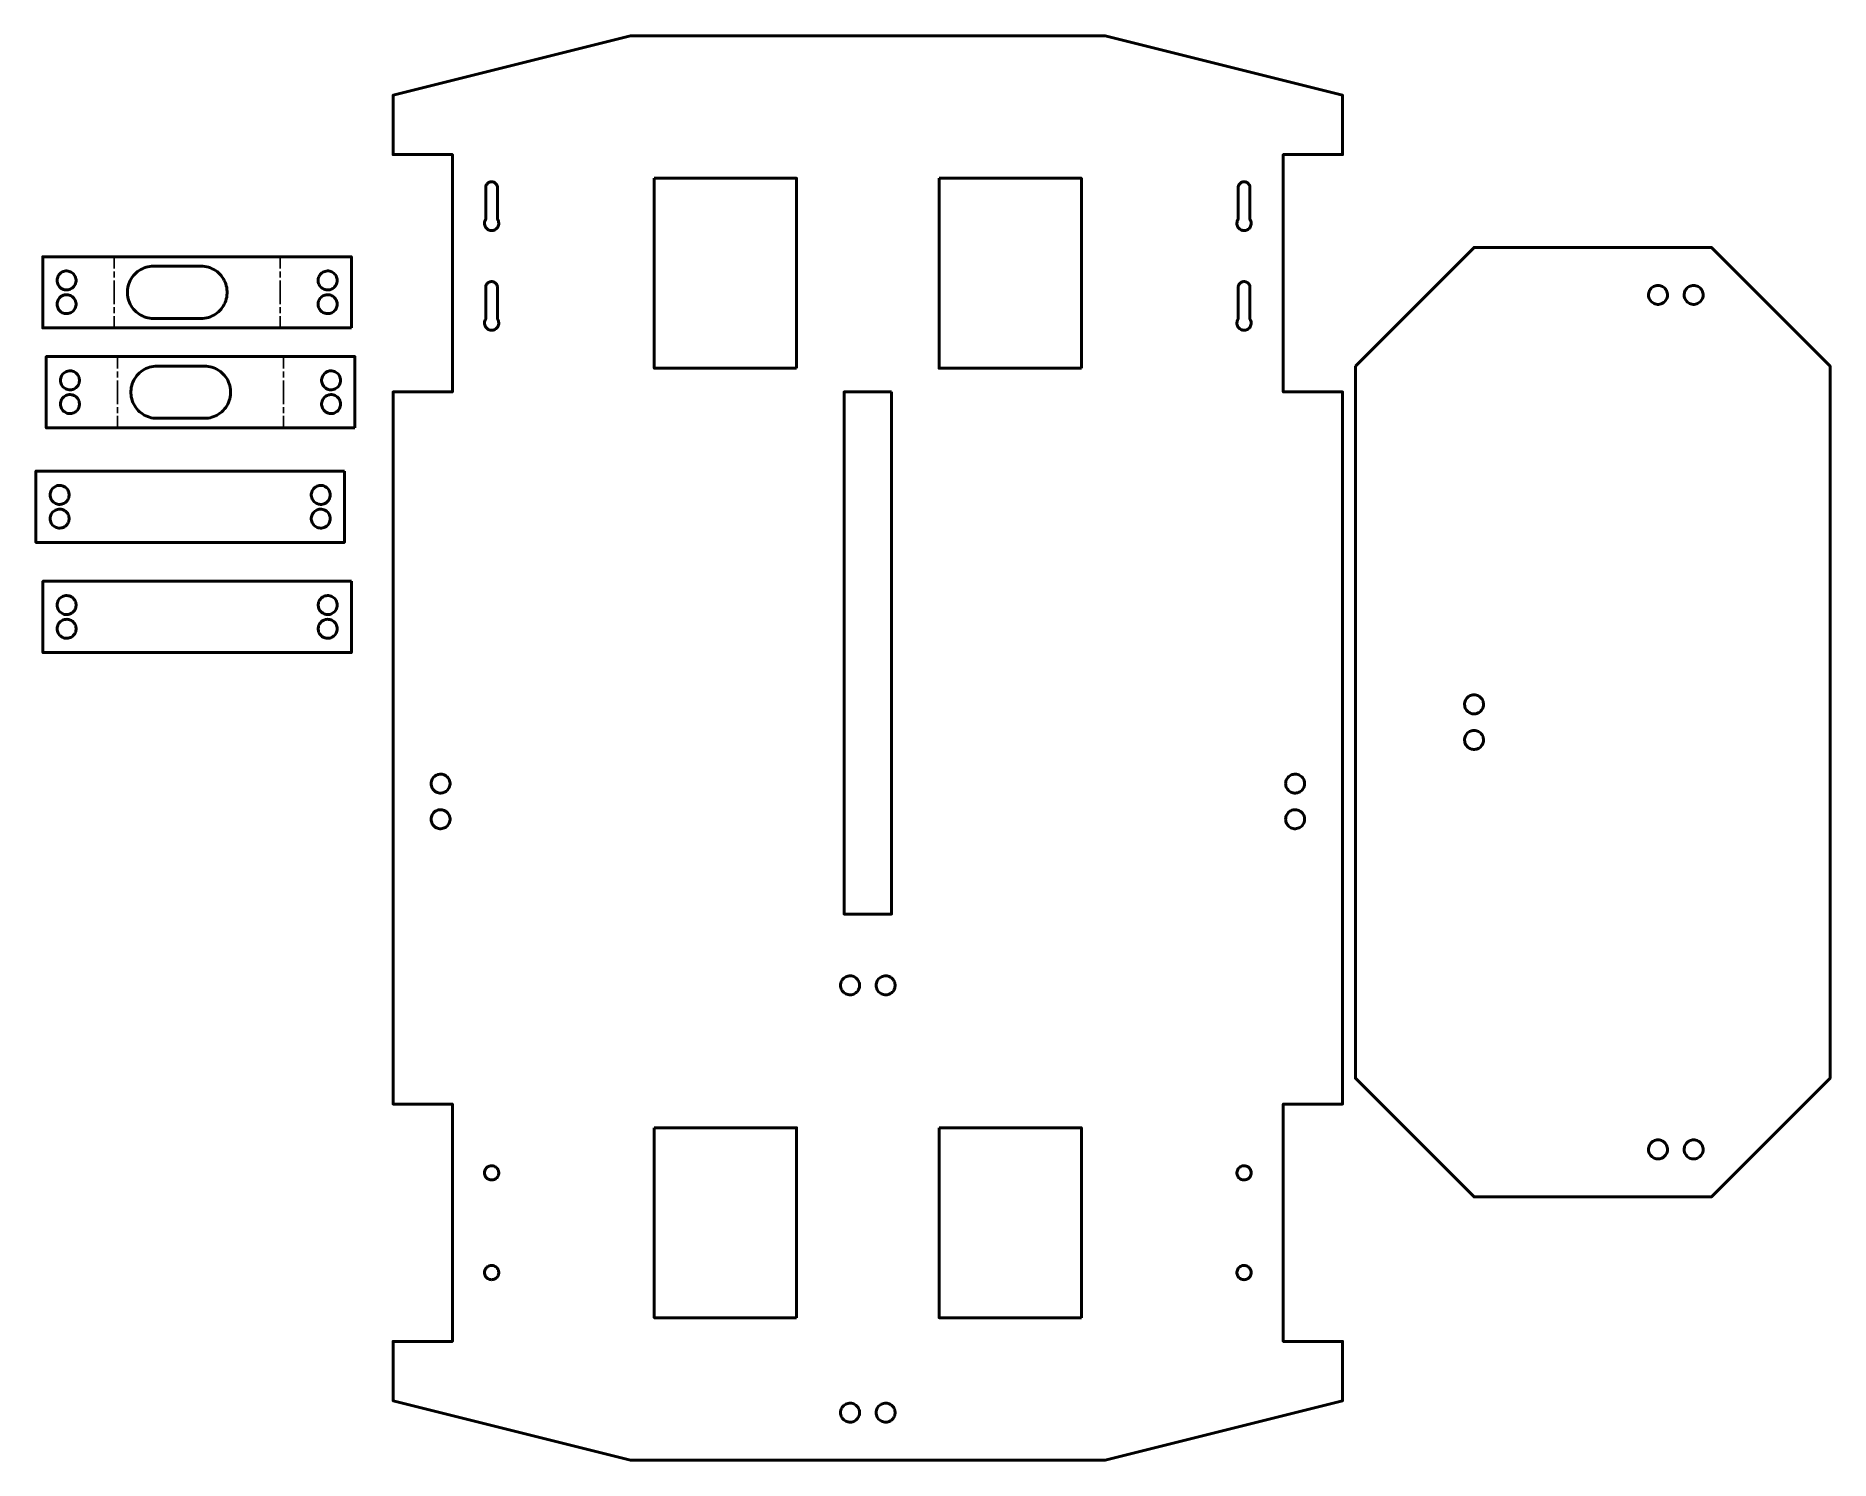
# Model space of a CAD drawing. Header units: millimetres. Extents: x 7.4 to 37.1, y 5.6 to 29.2.
import ezdxf

# ---------------------------------------------------------------- set-up
doc = ezdxf.new("R2010")
doc.units = ezdxf.units.MM
doc.layers.add('PDF_Geometry', color=7, linetype='Continuous')

msp = doc.modelspace()

# ---------------------------------------------------------------- linework, layer by layer
at = {"layer": 'PDF_Geometry', "lineweight": 50}
for points in [[(17.213, 29.247), (13.276, 28.263), (13.276, 27.279), (14.26, 27.279), (14.26, 23.342), (13.276, 23.342), (13.276, 11.531), (14.26, 11.531), (14.26, 7.594), (13.276, 7.594), (13.276, 6.609), (17.213, 5.625), (25.087, 5.625)], [(25.087, 5.625), (29.024, 6.609), (29.024, 7.594), (28.039, 7.594), (28.039, 11.531), (29.024, 11.531), (29.024, 23.342), (28.039, 23.342), (28.039, 27.279), (29.024, 27.279), (29.024, 28.263), (25.087, 29.247), (17.213, 29.247)], [(14.793, 26.157), (14.797, 26.173), (14.803, 26.188), (14.811, 26.202), (14.811, 26.73), (14.812, 26.744), (14.816, 26.759), (14.821, 26.772), (14.828, 26.785), (14.837, 26.796), (14.848, 26.806), (14.86, 26.815), (14.874, 26.821), (14.888, 26.825), (14.902, 26.828), (14.917, 26.828), (14.931, 26.825), (14.946, 26.821), (14.959, 26.815), (14.971, 26.806), (14.982, 26.796), (14.991, 26.785), (14.998, 26.772), (15.004, 26.759), (15.007, 26.744), (15.008, 26.73)], [(19.969, 23.735), (17.606, 23.735), (17.606, 26.885)], [(17.606, 26.885), (19.969, 26.885), (19.969, 23.735)], [(24.693, 23.735), (22.331, 23.735), (22.331, 26.885)], [(22.331, 26.885), (24.693, 26.885), (24.693, 23.735)], [(27.273, 26.157), (27.277, 26.173), (27.283, 26.188), (27.291, 26.202), (27.291, 26.73), (27.292, 26.744), (27.296, 26.759), (27.301, 26.772), (27.308, 26.785), (27.318, 26.796), (27.328, 26.806), (27.341, 26.815), (27.354, 26.821), (27.368, 26.825), (27.382, 26.828), (27.397, 26.828), (27.412, 26.825), (27.426, 26.821), (27.439, 26.815), (27.451, 26.806), (27.462, 26.796), (27.471, 26.785), (27.478, 26.772), (27.484, 26.759), (27.487, 26.744), (27.488, 26.73)], [(15.008, 26.73), (15.008, 26.202), (15.016, 26.188), (15.022, 26.173), (15.026, 26.157), (15.028, 26.14), (15.027, 26.124)], [(27.488, 26.73), (27.488, 26.202), (27.496, 26.188), (27.502, 26.173), (27.506, 26.157), (27.508, 26.14), (27.507, 26.124)], [(15.027, 26.124), (15.024, 26.108), (15.019, 26.092), (15.012, 26.077), (15.002, 26.064), (14.991, 26.052), (14.979, 26.041), (14.965, 26.033), (14.95, 26.026), (14.934, 26.021), (14.918, 26.019), (14.901, 26.019), (14.885, 26.021), (14.869, 26.026), (14.854, 26.033), (14.84, 26.041), (14.828, 26.052), (14.817, 26.064), (14.808, 26.077), (14.8, 26.092), (14.795, 26.108), (14.792, 26.124), (14.792, 26.14), (14.793, 26.157)], [(27.507, 26.124), (27.504, 26.108), (27.499, 26.092), (27.492, 26.077), (27.483, 26.064), (27.472, 26.052), (27.459, 26.041), (27.445, 26.033), (27.43, 26.026), (27.414, 26.021), (27.398, 26.019), (27.382, 26.019), (27.365, 26.021), (27.35, 26.026), (27.335, 26.033), (27.321, 26.041), (27.308, 26.052), (27.297, 26.064), (27.288, 26.077), (27.28, 26.092), (27.275, 26.108), (27.272, 26.124), (27.272, 26.14), (27.273, 26.157)], [(7.703, 25.21), (7.707, 25.229), (7.713, 25.248), (7.721, 25.265), (7.731, 25.282), (7.743, 25.297), (7.757, 25.311), (7.772, 25.322), (7.789, 25.332), (7.807, 25.34), (7.826, 25.345), (7.845, 25.348), (7.864, 25.348), (7.884, 25.347), (7.902, 25.342), (7.921, 25.336), (7.938, 25.327), (7.954, 25.317), (7.969, 25.304), (7.982, 25.29), (7.993, 25.274), (8.002, 25.257), (8.009, 25.239), (8.014, 25.22), (8.017, 25.201), (8.017, 25.181), (8.014, 25.162), (8.009, 25.143), (8.002, 25.125), (7.993, 25.108), (7.982, 25.092), (7.969, 25.078), (7.954, 25.065), (7.938, 25.055), (7.921, 25.046), (7.902, 25.04), (7.884, 25.035), (7.864, 25.034)], [(8.97, 25.271), (8.991, 25.295), (9.013, 25.317), (9.038, 25.337)], [(9.038, 25.337), (9.063, 25.355)], [(9.063, 25.355), (9.09, 25.372), (9.119, 25.386), (9.148, 25.399), (9.178, 25.409), (9.208, 25.417), (9.239, 25.423), (9.271, 25.426), (9.302, 25.427)], [(9.302, 25.427), (10.09, 25.427), (10.121, 25.426)], [(10.121, 25.426), (10.153, 25.423), (10.184, 25.417), (10.215, 25.409), (10.245, 25.399), (10.274, 25.386), (10.302, 25.372), (10.329, 25.355), (10.355, 25.337), (10.379, 25.317), (10.402, 25.295), (10.423, 25.271), (10.442, 25.246)], [(12.035, 25.22), (12.04, 25.239), (12.047, 25.257), (12.056, 25.274), (12.067, 25.29), (12.08, 25.304), (12.095, 25.317), (12.111, 25.327), (12.129, 25.336), (12.147, 25.342), (12.166, 25.347), (12.185, 25.348), (12.205, 25.348), (12.224, 25.345), (12.242, 25.34), (12.26, 25.332), (12.277, 25.322), (12.292, 25.311), (12.306, 25.297), (12.319, 25.282), (12.329, 25.265), (12.337, 25.248), (12.343, 25.229), (12.346, 25.21), (12.348, 25.191), (12.346, 25.172), (12.343, 25.153), (12.337, 25.134), (12.329, 25.116), (12.319, 25.1), (12.306, 25.085), (12.292, 25.071), (12.277, 25.06), (12.26, 25.05), (12.242, 25.042), (12.224, 25.037), (12.205, 25.034), (12.185, 25.034), (12.166, 25.035)], [(7.702, 25.191), (7.703, 25.21)], [(7.864, 25.034), (7.845, 25.034), (7.826, 25.037), (7.807, 25.042), (7.789, 25.05), (7.772, 25.06), (7.757, 25.071), (7.743, 25.085), (7.731, 25.1), (7.721, 25.116), (7.713, 25.134), (7.707, 25.153), (7.703, 25.172), (7.702, 25.191)], [(8.95, 24.742), (8.933, 24.769), (8.917, 24.796), (8.904, 24.825), (8.893, 24.854), (8.883, 24.885), (8.877, 24.915), (8.872, 24.947), (8.87, 24.978), (8.87, 25.01), (8.872, 25.042), (8.877, 25.073), (8.883, 25.104), (8.893, 25.134), (8.904, 25.164), (8.917, 25.192), (8.933, 25.22), (8.95, 25.246), (8.97, 25.271)], [(10.442, 25.246), (10.46, 25.22), (10.475, 25.192), (10.488, 25.164), (10.5, 25.134), (10.509, 25.104), (10.516, 25.073), (10.52, 25.042), (10.523, 25.01), (10.523, 24.978), (10.52, 24.947), (10.516, 24.915), (10.509, 24.885), (10.5, 24.854), (10.488, 24.825), (10.475, 24.796), (10.46, 24.769), (10.442, 24.742), (10.423, 24.717)], [(12.033, 25.181), (12.033, 25.201), (12.035, 25.22)], [(12.166, 25.035), (12.147, 25.04), (12.129, 25.046), (12.111, 25.055), (12.095, 25.065), (12.08, 25.078), (12.067, 25.092), (12.056, 25.108), (12.047, 25.125), (12.04, 25.143), (12.035, 25.162), (12.033, 25.181)], [(14.793, 24.503), (14.797, 24.519), (14.803, 24.534), (14.811, 24.549), (14.811, 25.074), (14.812, 25.089), (14.816, 25.103), (14.821, 25.117), (14.828, 25.129), (14.837, 25.141), (14.848, 25.151), (14.86, 25.159), (14.874, 25.166), (14.888, 25.17), (14.902, 25.172), (14.917, 25.172), (14.931, 25.17), (14.946, 25.166), (14.959, 25.159), (14.971, 25.151), (14.982, 25.141), (14.991, 25.129), (14.998, 25.117), (15.004, 25.103), (15.007, 25.089), (15.008, 25.074)], [(15.008, 25.074), (15.008, 24.549), (15.016, 24.534), (15.022, 24.519), (15.026, 24.503), (15.028, 24.487), (15.027, 24.47)], [(27.273, 24.503), (27.277, 24.519), (27.283, 24.534), (27.291, 24.549), (27.291, 25.074), (27.292, 25.089), (27.296, 25.103), (27.301, 25.117), (27.308, 25.129), (27.318, 25.141), (27.328, 25.151), (27.341, 25.159), (27.354, 25.166), (27.368, 25.17), (27.382, 25.172), (27.397, 25.172), (27.412, 25.17), (27.426, 25.166), (27.439, 25.159), (27.451, 25.151), (27.462, 25.141), (27.471, 25.129), (27.478, 25.117), (27.484, 25.103), (27.487, 25.089), (27.488, 25.074)], [(27.488, 25.074), (27.488, 24.549), (27.496, 24.534), (27.502, 24.519), (27.506, 24.503), (27.508, 24.487), (27.507, 24.47)], [(34.275, 25.108), (34.294, 25.104), (34.312, 25.098), (34.33, 25.09), (34.346, 25.08), (34.362, 25.068), (34.375, 25.054), (34.387, 25.038), (34.396, 25.022), (34.404, 25.004), (34.409, 24.985), (34.412, 24.966), (34.413, 24.947), (34.411, 24.927), (34.407, 24.908), (34.4, 24.89), (34.392, 24.873), (34.381, 24.857), (34.368, 24.842), (34.354, 24.829), (34.338, 24.818), (34.321, 24.808), (34.303, 24.801), (34.284, 24.797), (34.265, 24.794), (34.246, 24.794), (34.227, 24.797), (34.208, 24.801), (34.19, 24.808), (34.173, 24.818), (34.157, 24.829), (34.142, 24.842), (34.13, 24.857), (34.119, 24.873), (34.11, 24.89), (34.104, 24.908), (34.1, 24.927), (34.098, 24.947), (34.099, 24.966)], [(34.099, 24.966), (34.102, 24.985), (34.107, 25.004), (34.114, 25.022), (34.124, 25.038), (34.136, 25.054), (34.149, 25.068), (34.164, 25.08), (34.181, 25.09), (34.199, 25.098), (34.217, 25.104), (34.236, 25.108), (34.255, 25.109)], [(34.255, 25.109), (34.275, 25.108)], [(34.865, 25.108), (34.884, 25.104), (34.903, 25.098), (34.92, 25.09), (34.937, 25.08), (34.952, 25.068), (34.966, 25.054), (34.977, 25.038), (34.987, 25.022), (34.995, 25.004), (35, 24.985), (35.003, 24.966), (35.003, 24.947), (35.002, 24.927), (34.997, 24.908), (34.991, 24.89), (34.982, 24.873), (34.972, 24.857), (34.959, 24.842), (34.945, 24.829), (34.929, 24.818), (34.912, 24.808), (34.894, 24.801), (34.875, 24.797), (34.856, 24.794), (34.836, 24.794), (34.817, 24.797), (34.798, 24.801), (34.78, 24.808), (34.763, 24.818), (34.747, 24.829), (34.733, 24.842), (34.72, 24.857), (34.71, 24.873), (34.701, 24.89), (34.695, 24.908), (34.69, 24.927), (34.689, 24.947), (34.689, 24.966), (34.692, 24.985), (34.697, 25.004), (34.705, 25.022), (34.715, 25.038), (34.726, 25.054), (34.74, 25.068), (34.755, 25.08), (34.771, 25.09), (34.789, 25.098), (34.808, 25.104), (34.827, 25.108), (34.846, 25.109)], [(34.846, 25.109), (34.865, 25.108)], [(7.884, 24.953), (7.902, 24.949), (7.921, 24.942), (7.938, 24.934), (7.954, 24.923), (7.969, 24.91), (7.982, 24.896), (7.993, 24.88), (8.002, 24.863), (8.009, 24.845), (8.014, 24.826), (8.017, 24.807), (8.017, 24.788), (8.014, 24.768), (8.009, 24.75), (8.002, 24.731), (7.993, 24.714), (7.982, 24.699), (7.969, 24.684), (7.954, 24.672), (7.938, 24.661), (7.921, 24.652), (7.902, 24.646), (7.884, 24.642), (7.864, 24.64), (7.845, 24.64), (7.826, 24.643), (7.807, 24.649), (7.789, 24.656), (7.772, 24.666), (7.757, 24.678), (7.743, 24.691), (7.731, 24.706), (7.721, 24.723), (7.713, 24.74), (7.707, 24.759), (7.703, 24.778), (7.702, 24.797)], [(7.702, 24.797), (7.703, 24.817)], [(7.703, 24.817), (7.707, 24.836), (7.713, 24.854), (7.721, 24.872), (7.731, 24.888), (7.743, 24.903), (7.757, 24.917), (7.772, 24.929), (7.789, 24.938), (7.807, 24.946), (7.826, 24.951), (7.845, 24.954), (7.864, 24.955)], [(7.864, 24.955), (7.884, 24.953)], [(9.013, 24.672), (8.991, 24.694), (8.97, 24.717), (8.95, 24.742)], [(10.423, 24.717), (10.402, 24.694), (10.379, 24.672), (10.355, 24.651), (10.329, 24.633), (10.302, 24.616), (10.274, 24.602), (10.245, 24.59), (10.215, 24.579), (10.184, 24.571), (10.153, 24.566), (10.121, 24.562), (10.09, 24.561)], [(12.205, 24.954), (12.224, 24.951), (12.242, 24.946), (12.26, 24.938), (12.277, 24.929), (12.292, 24.917), (12.306, 24.903), (12.319, 24.888), (12.329, 24.872), (12.337, 24.854), (12.343, 24.836), (12.346, 24.817), (12.348, 24.797), (12.346, 24.778), (12.343, 24.759), (12.337, 24.74), (12.329, 24.723), (12.319, 24.706), (12.306, 24.691), (12.292, 24.678), (12.277, 24.666), (12.26, 24.656), (12.242, 24.649), (12.224, 24.643), (12.205, 24.64), (12.185, 24.64), (12.166, 24.642), (12.147, 24.646), (12.129, 24.652), (12.111, 24.661), (12.095, 24.672), (12.08, 24.684), (12.067, 24.699), (12.056, 24.714), (12.047, 24.731), (12.04, 24.75), (12.035, 24.768), (12.033, 24.788)], [(12.033, 24.788), (12.033, 24.807), (12.035, 24.826)], [(12.035, 24.826), (12.04, 24.845), (12.047, 24.863), (12.056, 24.88), (12.067, 24.896), (12.08, 24.91), (12.095, 24.923), (12.111, 24.934), (12.129, 24.942), (12.147, 24.949), (12.166, 24.953), (12.185, 24.955)], [(12.185, 24.955), (12.205, 24.954)], [(9.038, 24.651), (9.013, 24.672)], [(9.271, 24.562), (9.239, 24.566), (9.208, 24.571), (9.178, 24.579), (9.148, 24.59), (9.119, 24.602), (9.09, 24.616), (9.063, 24.633), (9.038, 24.651)], [(10.09, 24.561), (9.302, 24.561), (9.271, 24.562)], [(15.027, 24.47), (15.024, 24.454), (15.019, 24.439), (15.012, 24.424), (15.002, 24.41), (14.991, 24.398), (14.979, 24.388), (14.965, 24.379), (14.95, 24.372), (14.934, 24.368), (14.918, 24.366), (14.901, 24.366), (14.885, 24.368), (14.869, 24.372), (14.854, 24.379), (14.84, 24.388), (14.828, 24.398), (14.817, 24.41), (14.808, 24.424), (14.8, 24.439), (14.795, 24.454), (14.792, 24.47), (14.792, 24.487), (14.793, 24.503)], [(27.507, 24.47), (27.504, 24.454), (27.499, 24.439), (27.492, 24.424), (27.483, 24.41), (27.472, 24.398), (27.459, 24.388), (27.445, 24.379), (27.43, 24.372), (27.414, 24.368), (27.398, 24.366), (27.382, 24.366), (27.365, 24.368), (27.35, 24.372), (27.335, 24.379), (27.321, 24.388), (27.308, 24.398), (27.297, 24.41), (27.288, 24.424), (27.28, 24.439), (27.275, 24.454), (27.272, 24.47), (27.272, 24.487), (27.273, 24.503)], [(7.759, 23.534), (7.76, 23.553)], [(7.902, 23.377), (7.882, 23.38), (7.864, 23.385), (7.846, 23.393), (7.829, 23.402), (7.814, 23.414), (7.8, 23.428), (7.788, 23.443), (7.777, 23.459), (7.769, 23.477), (7.763, 23.495), (7.76, 23.514), (7.759, 23.534)], [(7.76, 23.553), (7.763, 23.572), (7.769, 23.591), (7.777, 23.608), (7.788, 23.625), (7.8, 23.64), (7.814, 23.653), (7.829, 23.665), (7.846, 23.675), (7.864, 23.682), (7.882, 23.688), (7.902, 23.691), (7.921, 23.691), (7.94, 23.689), (7.959, 23.685), (7.978, 23.679), (7.995, 23.67), (8.011, 23.659), (8.026, 23.647), (8.039, 23.632), (8.05, 23.617), (8.059, 23.6), (8.066, 23.581), (8.071, 23.563), (8.073, 23.543), (8.073, 23.524), (8.071, 23.505), (8.066, 23.486), (8.059, 23.468), (8.05, 23.451), (8.039, 23.435), (8.026, 23.421), (8.011, 23.408), (7.995, 23.397), (7.978, 23.389), (7.959, 23.382), (7.94, 23.378), (7.921, 23.376), (7.902, 23.377)], [(9.007, 23.085), (8.99, 23.111), (8.974, 23.139), (8.961, 23.168), (8.949, 23.197), (8.94, 23.227), (8.933, 23.258), (8.929, 23.29), (8.926, 23.321), (8.926, 23.353), (8.929, 23.384), (8.933, 23.416), (8.94, 23.446), (8.949, 23.477), (8.961, 23.506), (8.974, 23.535), (8.99, 23.563), (9.007, 23.589)], [(9.007, 23.589), (9.026, 23.614)], [(9.026, 23.614), (9.047, 23.637), (9.07, 23.659), (9.095, 23.68)], [(9.095, 23.68), (9.12, 23.698)], [(9.12, 23.698), (9.147, 23.715), (9.175, 23.729), (9.205, 23.741), (9.234, 23.752), (9.265, 23.76), (9.296, 23.765), (9.328, 23.769), (9.359, 23.77)], [(9.359, 23.77), (10.147, 23.77), (10.178, 23.769)], [(10.178, 23.769), (10.21, 23.765), (10.241, 23.76), (10.271, 23.752), (10.301, 23.741), (10.33, 23.729), (10.359, 23.715), (10.386, 23.698), (10.411, 23.68)], [(10.411, 23.68), (10.436, 23.659)], [(10.436, 23.659), (10.458, 23.637), (10.48, 23.614), (10.499, 23.589)], [(10.516, 23.563), (10.532, 23.535), (10.545, 23.506), (10.557, 23.477), (10.566, 23.446), (10.572, 23.416), (10.577, 23.384), (10.579, 23.353), (10.579, 23.321), (10.577, 23.29), (10.572, 23.258), (10.566, 23.227), (10.557, 23.197), (10.545, 23.168), (10.532, 23.139), (10.516, 23.111), (10.499, 23.085), (10.48, 23.06)], [(10.499, 23.589), (10.516, 23.563)], [(12.242, 23.376), (12.223, 23.378), (12.204, 23.382), (12.185, 23.389), (12.168, 23.397), (12.152, 23.408), (12.137, 23.421), (12.124, 23.435), (12.113, 23.451), (12.104, 23.468), (12.097, 23.486), (12.092, 23.505), (12.09, 23.524), (12.09, 23.543), (12.092, 23.563), (12.097, 23.581), (12.104, 23.6), (12.113, 23.617), (12.124, 23.632), (12.137, 23.647), (12.152, 23.659), (12.168, 23.67), (12.185, 23.679), (12.204, 23.685), (12.223, 23.689), (12.242, 23.691), (12.261, 23.691), (12.281, 23.688), (12.299, 23.682), (12.317, 23.675), (12.334, 23.665), (12.349, 23.653), (12.363, 23.64), (12.375, 23.625), (12.386, 23.608), (12.394, 23.591), (12.4, 23.572), (12.403, 23.553), (12.404, 23.534)], [(12.403, 23.514), (12.4, 23.495), (12.394, 23.477), (12.386, 23.459), (12.375, 23.443), (12.363, 23.428), (12.349, 23.414), (12.334, 23.402), (12.317, 23.393), (12.299, 23.385), (12.281, 23.38), (12.261, 23.377), (12.242, 23.376)], [(12.404, 23.534), (12.403, 23.514)], [(7.76, 23.159), (7.763, 23.178), (7.769, 23.197), (7.777, 23.215), (7.788, 23.231), (7.8, 23.246), (7.814, 23.26), (7.829, 23.271), (7.846, 23.281), (7.864, 23.289), (7.882, 23.294), (7.902, 23.297), (7.921, 23.297), (7.94, 23.296)], [(7.94, 23.296), (7.959, 23.292), (7.978, 23.285), (7.995, 23.276), (8.011, 23.266), (8.026, 23.253), (8.039, 23.239), (8.05, 23.223), (8.059, 23.206), (8.066, 23.188), (8.071, 23.169), (8.073, 23.15), (8.073, 23.13), (8.071, 23.111), (8.066, 23.092), (8.059, 23.074), (8.05, 23.057), (8.039, 23.041), (8.026, 23.027), (8.011, 23.014), (7.995, 23.004), (7.978, 22.995), (7.959, 22.989), (7.94, 22.984), (7.921, 22.983)], [(12.223, 22.984), (12.204, 22.989), (12.185, 22.995), (12.168, 23.004), (12.152, 23.014), (12.137, 23.027), (12.124, 23.041), (12.113, 23.057), (12.104, 23.074), (12.097, 23.092), (12.092, 23.111), (12.09, 23.13), (12.09, 23.15), (12.092, 23.169), (12.097, 23.188), (12.104, 23.206), (12.113, 23.223), (12.124, 23.239), (12.137, 23.253), (12.152, 23.266), (12.168, 23.276), (12.185, 23.285), (12.204, 23.292), (12.223, 23.296), (12.242, 23.297)], [(12.242, 23.297), (12.261, 23.297), (12.281, 23.294), (12.299, 23.289), (12.317, 23.281), (12.334, 23.271), (12.349, 23.26), (12.363, 23.246), (12.375, 23.231), (12.386, 23.215), (12.394, 23.197), (12.4, 23.178), (12.403, 23.159), (12.404, 23.14)], [(7.759, 23.14), (7.76, 23.159)], [(7.921, 22.983), (7.902, 22.983), (7.882, 22.986), (7.864, 22.992), (7.846, 22.999), (7.829, 23.009), (7.814, 23.02), (7.8, 23.034), (7.788, 23.049), (7.777, 23.066), (7.769, 23.083), (7.763, 23.102), (7.76, 23.121), (7.759, 23.14)], [(9.07, 23.014), (9.047, 23.036), (9.026, 23.06), (9.007, 23.085)], [(9.095, 22.994), (9.07, 23.014)], [(9.328, 22.905), (9.296, 22.908), (9.265, 22.914), (9.234, 22.922), (9.205, 22.932), (9.175, 22.945), (9.147, 22.959), (9.12, 22.976), (9.095, 22.994)], [(10.386, 22.976), (10.359, 22.959), (10.33, 22.945), (10.301, 22.932), (10.271, 22.922), (10.241, 22.914), (10.21, 22.908), (10.178, 22.905), (10.147, 22.904)], [(10.411, 22.994), (10.386, 22.976)], [(10.48, 23.06), (10.458, 23.036), (10.436, 23.014), (10.411, 22.994)], [(12.403, 23.121), (12.4, 23.102), (12.394, 23.083), (12.386, 23.066), (12.375, 23.049), (12.363, 23.034), (12.349, 23.02), (12.334, 23.009), (12.317, 22.999), (12.299, 22.992), (12.281, 22.986), (12.261, 22.983), (12.242, 22.983), (12.223, 22.984)], [(12.404, 23.14), (12.403, 23.121)], [(10.147, 22.904), (9.359, 22.904), (9.328, 22.905)], [(7.73, 21.477), (7.711, 21.48), (7.693, 21.485), (7.675, 21.493), (7.658, 21.503), (7.642, 21.514), (7.629, 21.528), (7.616, 21.543), (7.606, 21.559), (7.598, 21.577), (7.592, 21.595), (7.589, 21.615), (7.587, 21.634), (7.589, 21.653), (7.592, 21.672), (7.598, 21.691), (7.606, 21.708), (7.616, 21.725), (7.629, 21.74), (7.642, 21.753), (7.658, 21.765), (7.675, 21.775), (7.693, 21.782), (7.711, 21.788), (7.73, 21.791), (7.75, 21.791), (7.769, 21.789), (7.788, 21.785), (7.806, 21.779), (7.824, 21.77), (7.84, 21.76), (7.855, 21.747), (7.868, 21.733), (7.879, 21.717), (7.888, 21.7), (7.895, 21.682), (7.9, 21.663), (7.902, 21.644), (7.902, 21.624), (7.9, 21.605), (7.895, 21.586), (7.888, 21.568), (7.879, 21.551), (7.868, 21.535), (7.855, 21.521), (7.84, 21.508), (7.824, 21.497), (7.806, 21.489), (7.788, 21.482), (7.769, 21.478), (7.75, 21.476), (7.73, 21.477)], [(12.071, 21.476), (12.051, 21.478), (12.033, 21.482), (12.014, 21.489), (11.997, 21.497), (11.981, 21.508), (11.966, 21.521), (11.953, 21.535), (11.942, 21.551), (11.933, 21.568), (11.926, 21.586), (11.921, 21.605), (11.918, 21.624), (11.918, 21.644), (11.921, 21.663), (11.926, 21.682), (11.933, 21.7), (11.942, 21.717), (11.953, 21.733), (11.966, 21.747), (11.981, 21.76), (11.997, 21.77), (12.014, 21.779), (12.033, 21.785), (12.051, 21.789), (12.071, 21.791), (12.09, 21.791), (12.109, 21.788), (12.128, 21.782), (12.146, 21.775), (12.163, 21.765), (12.178, 21.753), (12.192, 21.74), (12.204, 21.725), (12.214, 21.708), (12.222, 21.691), (12.228, 21.672), (12.232, 21.653), (12.233, 21.634), (12.232, 21.615), (12.228, 21.595), (12.222, 21.577), (12.214, 21.559), (12.204, 21.543), (12.192, 21.528), (12.178, 21.514), (12.163, 21.503), (12.146, 21.493), (12.128, 21.485), (12.109, 21.48), (12.09, 21.477), (12.071, 21.476)], [(7.75, 21.083), (7.73, 21.083), (7.711, 21.086), (7.693, 21.092), (7.675, 21.099), (7.658, 21.109), (7.642, 21.121), (7.629, 21.134), (7.616, 21.149), (7.606, 21.166), (7.598, 21.183), (7.592, 21.202), (7.589, 21.221), (7.587, 21.24), (7.589, 21.26), (7.592, 21.279), (7.598, 21.297), (7.606, 21.315), (7.616, 21.331), (7.629, 21.346), (7.642, 21.36), (7.658, 21.371), (7.675, 21.381), (7.693, 21.389), (7.711, 21.394), (7.73, 21.397), (7.75, 21.398), (7.769, 21.396), (7.788, 21.392), (7.806, 21.385), (7.824, 21.377), (7.84, 21.366), (7.855, 21.353), (7.868, 21.339), (7.879, 21.323), (7.888, 21.306), (7.895, 21.288), (7.9, 21.269), (7.902, 21.25), (7.902, 21.23), (7.9, 21.211), (7.895, 21.192), (7.888, 21.174), (7.879, 21.157), (7.868, 21.141), (7.855, 21.127), (7.84, 21.115), (7.824, 21.104), (7.806, 21.095), (7.788, 21.089), (7.769, 21.085), (7.75, 21.083)], [(12.051, 21.085), (12.033, 21.089), (12.014, 21.095), (11.997, 21.104), (11.981, 21.115), (11.966, 21.127), (11.953, 21.141), (11.942, 21.157), (11.933, 21.174), (11.926, 21.192), (11.921, 21.211), (11.918, 21.23), (11.918, 21.25), (11.921, 21.269), (11.926, 21.288), (11.933, 21.306), (11.942, 21.323), (11.953, 21.339), (11.966, 21.353), (11.981, 21.366), (11.997, 21.377), (12.014, 21.385), (12.033, 21.392), (12.051, 21.396), (12.071, 21.398), (12.09, 21.397), (12.109, 21.394), (12.128, 21.389), (12.146, 21.381), (12.163, 21.371), (12.178, 21.36), (12.192, 21.346), (12.204, 21.331), (12.214, 21.315), (12.222, 21.297), (12.228, 21.279), (12.232, 21.26), (12.233, 21.24), (12.232, 21.221), (12.228, 21.202), (12.222, 21.183), (12.214, 21.166), (12.204, 21.149), (12.192, 21.134), (12.178, 21.121), (12.163, 21.109), (12.146, 21.099), (12.128, 21.092), (12.109, 21.086), (12.09, 21.083), (12.071, 21.083), (12.051, 21.085)], [(7.846, 19.65), (7.827, 19.653), (7.808, 19.658), (7.79, 19.666), (7.774, 19.676), (7.758, 19.687), (7.744, 19.701), (7.732, 19.716), (7.722, 19.732), (7.714, 19.75), (7.708, 19.768), (7.704, 19.787), (7.703, 19.807), (7.704, 19.826), (7.708, 19.845), (7.714, 19.864), (7.722, 19.881), (7.732, 19.898), (7.744, 19.913), (7.758, 19.926), (7.774, 19.938), (7.79, 19.948), (7.808, 19.955), (7.827, 19.961), (7.846, 19.964), (7.865, 19.964), (7.885, 19.962), (7.904, 19.958), (7.922, 19.952), (7.939, 19.943), (7.956, 19.932), (7.97, 19.92), (7.983, 19.906), (7.995, 19.89), (8.004, 19.873), (8.011, 19.855), (8.015, 19.836), (8.018, 19.817), (8.018, 19.797), (8.015, 19.778), (8.011, 19.759), (8.004, 19.741), (7.995, 19.724), (7.983, 19.708), (7.97, 19.694), (7.956, 19.681), (7.939, 19.67), (7.922, 19.662), (7.904, 19.655), (7.885, 19.651), (7.865, 19.649), (7.846, 19.65)], [(12.186, 19.649), (12.167, 19.651), (12.148, 19.655), (12.13, 19.662), (12.113, 19.67), (12.096, 19.681), (12.082, 19.694), (12.069, 19.708), (12.057, 19.724), (12.048, 19.741), (12.041, 19.759), (12.037, 19.778), (12.034, 19.797), (12.034, 19.817), (12.037, 19.836), (12.041, 19.855), (12.048, 19.873), (12.057, 19.89), (12.069, 19.906), (12.082, 19.92), (12.096, 19.932), (12.113, 19.943), (12.13, 19.952), (12.148, 19.958), (12.167, 19.962), (12.186, 19.964), (12.206, 19.964), (12.225, 19.961), (12.244, 19.955), (12.262, 19.948), (12.278, 19.938), (12.294, 19.926), (12.308, 19.913), (12.32, 19.898), (12.33, 19.881), (12.338, 19.864), (12.344, 19.845), (12.348, 19.826), (12.349, 19.807)], [(12.348, 19.787), (12.344, 19.768), (12.338, 19.75), (12.33, 19.732), (12.32, 19.716), (12.308, 19.701), (12.294, 19.687), (12.278, 19.676), (12.262, 19.666), (12.244, 19.658), (12.225, 19.653), (12.206, 19.65), (12.186, 19.649)], [(12.349, 19.807), (12.348, 19.787)], [(7.865, 19.256), (7.846, 19.256), (7.827, 19.259), (7.808, 19.265), (7.79, 19.272), (7.774, 19.282), (7.758, 19.294), (7.744, 19.307), (7.732, 19.322), (7.722, 19.339), (7.714, 19.356), (7.708, 19.375), (7.704, 19.394), (7.703, 19.413), (7.704, 19.432), (7.708, 19.452), (7.714, 19.47), (7.722, 19.488), (7.732, 19.504), (7.744, 19.519), (7.758, 19.533), (7.774, 19.544), (7.79, 19.554), (7.808, 19.562), (7.827, 19.567), (7.846, 19.57), (7.865, 19.571), (7.885, 19.569), (7.904, 19.565), (7.922, 19.558), (7.939, 19.549), (7.956, 19.539), (7.97, 19.526), (7.983, 19.512), (7.995, 19.496), (8.004, 19.479), (8.011, 19.461), (8.015, 19.442), (8.018, 19.423), (8.018, 19.403), (8.015, 19.384), (8.011, 19.365), (8.004, 19.347), (7.995, 19.33), (7.983, 19.314), (7.97, 19.3), (7.956, 19.287), (7.939, 19.277), (7.922, 19.268), (7.904, 19.262), (7.885, 19.257), (7.865, 19.256)], [(12.167, 19.257), (12.148, 19.262), (12.13, 19.268), (12.113, 19.277), (12.096, 19.287), (12.082, 19.3), (12.069, 19.314), (12.057, 19.33), (12.048, 19.347), (12.041, 19.365), (12.037, 19.384), (12.034, 19.403), (12.034, 19.423), (12.037, 19.442), (12.041, 19.461), (12.048, 19.479), (12.057, 19.496), (12.069, 19.512), (12.082, 19.526), (12.096, 19.539), (12.113, 19.549), (12.13, 19.558), (12.148, 19.565), (12.167, 19.569), (12.186, 19.571), (12.206, 19.57), (12.225, 19.567), (12.244, 19.562), (12.262, 19.554), (12.278, 19.544), (12.294, 19.533), (12.308, 19.519), (12.32, 19.504), (12.33, 19.488), (12.338, 19.47), (12.344, 19.452), (12.348, 19.432), (12.349, 19.413)], [(12.348, 19.394), (12.344, 19.375), (12.338, 19.356), (12.33, 19.339), (12.32, 19.322), (12.308, 19.307), (12.294, 19.294), (12.278, 19.282), (12.262, 19.272), (12.244, 19.265), (12.225, 19.259), (12.206, 19.256), (12.186, 19.256), (12.167, 19.257)], [(12.349, 19.413), (12.348, 19.394)], [(31.175, 18.005), (31.157, 18.01), (31.139, 18.017), (31.121, 18.026), (31.106, 18.037), (31.091, 18.05), (31.079, 18.065), (31.068, 18.081), (31.059, 18.099), (31.053, 18.117), (31.049, 18.136), (31.047, 18.155), (31.048, 18.175)], [(31.048, 18.175), (31.051, 18.194), (31.056, 18.212), (31.063, 18.23), (31.073, 18.247), (31.085, 18.263), (31.098, 18.276), (31.113, 18.289), (31.13, 18.299), (31.147, 18.307), (31.166, 18.313), (31.185, 18.316), (31.204, 18.318), (31.224, 18.316), (31.243, 18.313), (31.261, 18.307), (31.279, 18.299), (31.295, 18.289), (31.31, 18.276), (31.324, 18.263), (31.336, 18.247), (31.345, 18.23), (31.353, 18.212), (31.358, 18.194), (31.361, 18.175), (31.362, 18.155)], [(31.362, 18.155), (31.36, 18.136), (31.356, 18.117), (31.349, 18.099), (31.341, 18.081), (31.33, 18.065), (31.317, 18.05), (31.303, 18.037), (31.287, 18.026), (31.27, 18.017), (31.252, 18.01), (31.233, 18.005), (31.214, 18.003)], [(31.214, 18.003), (31.195, 18.003), (31.175, 18.005)], [(31.362, 17.565), (31.36, 17.545), (31.356, 17.526), (31.349, 17.508), (31.341, 17.491), (31.33, 17.475), (31.317, 17.46), (31.303, 17.447), (31.287, 17.436), (31.27, 17.426), (31.252, 17.419), (31.233, 17.415), (31.214, 17.412), (31.195, 17.412), (31.175, 17.415), (31.157, 17.419), (31.139, 17.426), (31.121, 17.436), (31.106, 17.447), (31.091, 17.46), (31.079, 17.475), (31.068, 17.491), (31.059, 17.508), (31.053, 17.526), (31.049, 17.545), (31.047, 17.565), (31.048, 17.584)], [(31.048, 17.584), (31.051, 17.603), (31.056, 17.622), (31.063, 17.64), (31.073, 17.657), (31.085, 17.672), (31.098, 17.686), (31.113, 17.698), (31.13, 17.708), (31.147, 17.716), (31.166, 17.722), (31.185, 17.726), (31.204, 17.727)], [(31.204, 17.727), (31.224, 17.726)], [(31.224, 17.726), (31.243, 17.722), (31.261, 17.716), (31.279, 17.708), (31.295, 17.698), (31.31, 17.686), (31.324, 17.672), (31.336, 17.657), (31.345, 17.64), (31.353, 17.622), (31.358, 17.603), (31.361, 17.584), (31.362, 17.565)], [(14.068, 17.003), (14.087, 17.001), (14.106, 16.997), (14.124, 16.991), (14.142, 16.982), (14.158, 16.971), (14.173, 16.959), (14.186, 16.944), (14.197, 16.929), (14.206, 16.911), (14.213, 16.893), (14.218, 16.875), (14.22, 16.855), (14.22, 16.836), (14.218, 16.817), (14.213, 16.798), (14.206, 16.78), (14.197, 16.763), (14.186, 16.747), (14.173, 16.733), (14.158, 16.72), (14.142, 16.709), (14.124, 16.701), (14.106, 16.694), (14.087, 16.69), (14.068, 16.688), (14.049, 16.689), (14.029, 16.692), (14.011, 16.697), (13.993, 16.705), (13.976, 16.714), (13.961, 16.726), (13.947, 16.74), (13.935, 16.755), (13.924, 16.771), (13.916, 16.789), (13.91, 16.807), (13.907, 16.826), (13.906, 16.846), (13.907, 16.865), (13.91, 16.884), (13.916, 16.902), (13.924, 16.92), (13.935, 16.937), (13.947, 16.952), (13.961, 16.965), (13.976, 16.977), (13.993, 16.987), (14.011, 16.994), (14.029, 16.999), (14.049, 17.002), (14.068, 17.003)], [(28.241, 17.003), (28.26, 17.001), (28.279, 16.997), (28.298, 16.991), (28.315, 16.982), (28.331, 16.971), (28.346, 16.959), (28.359, 16.944), (28.37, 16.929), (28.379, 16.911), (28.386, 16.893), (28.391, 16.875), (28.393, 16.855), (28.393, 16.836), (28.391, 16.817), (28.386, 16.798), (28.379, 16.78), (28.37, 16.763), (28.359, 16.747), (28.346, 16.733), (28.331, 16.72), (28.315, 16.709), (28.298, 16.701), (28.279, 16.694), (28.26, 16.69), (28.241, 16.688), (28.222, 16.689), (28.203, 16.692), (28.184, 16.697), (28.166, 16.705), (28.149, 16.714), (28.134, 16.726), (28.12, 16.74), (28.108, 16.755), (28.098, 16.771), (28.089, 16.789), (28.084, 16.807), (28.08, 16.826), (28.079, 16.846)], [(28.08, 16.865), (28.084, 16.884), (28.089, 16.902), (28.098, 16.92), (28.108, 16.937), (28.12, 16.952), (28.134, 16.965), (28.149, 16.977), (28.166, 16.987), (28.184, 16.994), (28.203, 16.999), (28.222, 17.002), (28.241, 17.003)], [(28.079, 16.846), (28.08, 16.865)], [(28.08, 16.274), (28.084, 16.293), (28.089, 16.312), (28.098, 16.33), (28.108, 16.346), (28.12, 16.361), (28.134, 16.375), (28.149, 16.386), (28.166, 16.396), (28.184, 16.404), (28.203, 16.409), (28.222, 16.412), (28.241, 16.412), (28.26, 16.411), (28.279, 16.407), (28.298, 16.4), (28.315, 16.391), (28.331, 16.381), (28.346, 16.368), (28.359, 16.354), (28.37, 16.338), (28.379, 16.321), (28.386, 16.303), (28.391, 16.284), (28.393, 16.265), (28.393, 16.245), (28.391, 16.226), (28.386, 16.207), (28.379, 16.189), (28.37, 16.172), (28.359, 16.156), (28.346, 16.142), (28.331, 16.129), (28.315, 16.119), (28.298, 16.11), (28.279, 16.104), (28.26, 16.099), (28.241, 16.098), (28.222, 16.098), (28.203, 16.101), (28.184, 16.107), (28.166, 16.114), (28.149, 16.124), (28.134, 16.135), (28.12, 16.149), (28.108, 16.164), (28.098, 16.181), (28.089, 16.198), (28.084, 16.217), (28.08, 16.236), (28.079, 16.255)], [(28.079, 16.255), (28.08, 16.274)], [(20.859, 13.657), (20.879, 13.655), (20.898, 13.651), (20.916, 13.644), (20.933, 13.636), (20.949, 13.625), (20.964, 13.612), (20.977, 13.598), (20.988, 13.582), (20.997, 13.565), (21.004, 13.547), (21.009, 13.528), (21.012, 13.509), (21.012, 13.489), (21.009, 13.47), (21.004, 13.451), (20.997, 13.433), (20.988, 13.416), (20.977, 13.4), (20.964, 13.386), (20.949, 13.373), (20.933, 13.363), (20.916, 13.354), (20.898, 13.348), (20.879, 13.344), (20.859, 13.342), (20.84, 13.342), (20.821, 13.345), (20.802, 13.351), (20.784, 13.358), (20.767, 13.368), (20.752, 13.38), (20.738, 13.393), (20.726, 13.408), (20.716, 13.425), (20.708, 13.442), (20.702, 13.461), (20.698, 13.48), (20.697, 13.499)], [(20.697, 13.499), (20.698, 13.519)], [(20.698, 13.519), (20.702, 13.538), (20.708, 13.556), (20.716, 13.574), (20.726, 13.59), (20.738, 13.605), (20.752, 13.619), (20.767, 13.63), (20.784, 13.64), (20.802, 13.648), (20.821, 13.653), (20.84, 13.656), (20.859, 13.657)], [(21.45, 13.657), (21.469, 13.655), (21.488, 13.651), (21.506, 13.644), (21.524, 13.636), (21.54, 13.625), (21.555, 13.612), (21.568, 13.598), (21.579, 13.582), (21.588, 13.565), (21.595, 13.547), (21.6, 13.528), (21.602, 13.509), (21.602, 13.489), (21.6, 13.47), (21.595, 13.451), (21.588, 13.433), (21.579, 13.416), (21.568, 13.4), (21.555, 13.386), (21.54, 13.373), (21.524, 13.363), (21.506, 13.354), (21.488, 13.348), (21.469, 13.344), (21.45, 13.342), (21.43, 13.342), (21.411, 13.345), (21.393, 13.351), (21.375, 13.358), (21.358, 13.368), (21.343, 13.38), (21.329, 13.393), (21.316, 13.408), (21.306, 13.425), (21.298, 13.442), (21.292, 13.461), (21.289, 13.48), (21.287, 13.499), (21.289, 13.519), (21.292, 13.538), (21.298, 13.556), (21.306, 13.574), (21.316, 13.59), (21.329, 13.605), (21.343, 13.619), (21.358, 13.63), (21.375, 13.64), (21.393, 13.648), (21.411, 13.653), (21.43, 13.656), (21.45, 13.657)], [(17.606, 11.137), (19.969, 11.137), (19.969, 7.987)], [(19.969, 7.987), (17.606, 7.987), (17.606, 11.137)], [(22.331, 11.137), (24.693, 11.137), (24.693, 7.987)], [(24.693, 7.987), (22.331, 7.987), (22.331, 11.137)], [(34.099, 10.793), (34.102, 10.812), (34.107, 10.831), (34.114, 10.848), (34.124, 10.865), (34.136, 10.881), (34.149, 10.895), (34.164, 10.907), (34.181, 10.917), (34.199, 10.925), (34.217, 10.931), (34.236, 10.935), (34.255, 10.936), (34.275, 10.935), (34.294, 10.931), (34.312, 10.925), (34.33, 10.917), (34.346, 10.907), (34.362, 10.895), (34.375, 10.881), (34.387, 10.865), (34.396, 10.848), (34.404, 10.831), (34.409, 10.812), (34.412, 10.793), (34.413, 10.773), (34.411, 10.754), (34.407, 10.735), (34.4, 10.717), (34.392, 10.7), (34.381, 10.683), (34.368, 10.669), (34.354, 10.656), (34.338, 10.644), (34.321, 10.635), (34.303, 10.628), (34.284, 10.623), (34.265, 10.621), (34.246, 10.621), (34.227, 10.623), (34.208, 10.628), (34.19, 10.635), (34.173, 10.644), (34.157, 10.656), (34.142, 10.669), (34.13, 10.683), (34.119, 10.7), (34.11, 10.717), (34.104, 10.735), (34.1, 10.754), (34.098, 10.773), (34.099, 10.793)], [(27.507, 10.373), (27.503, 10.356), (27.498, 10.341), (27.49, 10.326), (27.48, 10.313), (27.469, 10.301), (27.456, 10.291), (27.442, 10.283), (27.426, 10.277), (27.41, 10.273), (27.394, 10.271), (27.377, 10.271), (27.361, 10.274), (27.346, 10.279), (27.331, 10.287), (27.317, 10.296), (27.305, 10.307), (27.294, 10.32), (27.286, 10.333), (27.279, 10.349), (27.274, 10.364), (27.272, 10.381), (27.272, 10.397), (27.274, 10.414), (27.279, 10.429), (27.286, 10.444), (27.294, 10.458), (27.305, 10.471), (27.317, 10.482), (27.331, 10.491), (27.346, 10.498), (27.361, 10.504), (27.377, 10.506), (27.394, 10.507), (27.41, 10.505), (27.426, 10.501), (27.442, 10.495), (27.456, 10.487), (27.469, 10.477), (27.48, 10.465), (27.49, 10.452), (27.498, 10.437), (27.503, 10.422), (27.507, 10.405), (27.508, 10.389)], [(27.508, 10.389), (27.507, 10.373)], [(14.905, 8.617), (14.889, 8.619), (14.873, 8.623), (14.858, 8.629), (14.844, 8.637), (14.831, 8.648), (14.819, 8.659), (14.809, 8.673), (14.802, 8.687), (14.796, 8.703), (14.793, 8.719), (14.791, 8.735), (14.793, 8.752), (14.796, 8.768), (14.802, 8.783), (14.809, 8.798), (14.819, 8.811), (14.831, 8.823), (14.844, 8.833), (14.858, 8.842), (14.873, 8.848), (14.889, 8.852), (14.905, 8.853)], [(14.905, 8.853), (14.922, 8.853), (14.938, 8.85), (14.954, 8.845), (14.969, 8.838), (14.982, 8.828), (14.995, 8.817), (15.005, 8.805), (15.014, 8.791), (15.021, 8.776), (15.025, 8.76), (15.027, 8.744), (15.027, 8.727), (15.025, 8.711), (15.021, 8.695), (15.014, 8.68), (15.005, 8.666), (14.995, 8.653), (14.982, 8.642), (14.969, 8.633), (14.954, 8.626), (14.938, 8.621), (14.922, 8.618), (14.905, 8.617)], [(27.377, 8.618), (27.361, 8.621), (27.346, 8.626), (27.331, 8.633), (27.317, 8.642), (27.305, 8.653), (27.294, 8.666), (27.286, 8.68), (27.279, 8.695), (27.274, 8.711), (27.272, 8.727), (27.272, 8.744), (27.274, 8.76), (27.279, 8.776), (27.286, 8.791), (27.294, 8.805), (27.305, 8.817), (27.317, 8.828), (27.331, 8.838), (27.346, 8.845), (27.361, 8.85), (27.377, 8.853), (27.394, 8.853), (27.41, 8.852)], [(27.507, 8.719), (27.503, 8.703), (27.498, 8.687), (27.49, 8.673), (27.48, 8.659), (27.469, 8.648), (27.456, 8.637), (27.442, 8.629), (27.426, 8.623), (27.41, 8.619), (27.394, 8.617), (27.377, 8.618)], [(27.41, 8.852), (27.426, 8.848), (27.442, 8.842), (27.456, 8.833), (27.469, 8.823), (27.48, 8.811), (27.49, 8.798), (27.498, 8.783), (27.503, 8.768), (27.507, 8.752), (27.508, 8.735)], [(27.508, 8.735), (27.507, 8.719)], [(20.879, 6.568), (20.898, 6.564), (20.916, 6.558), (20.933, 6.549), (20.949, 6.538), (20.964, 6.526), (20.977, 6.511), (20.988, 6.495), (20.997, 6.478), (21.004, 6.46), (21.009, 6.442), (21.012, 6.422), (21.012, 6.403), (21.009, 6.384), (21.004, 6.365), (20.997, 6.347), (20.988, 6.33), (20.977, 6.314), (20.964, 6.3), (20.949, 6.287), (20.933, 6.276), (20.916, 6.268), (20.898, 6.261), (20.879, 6.257), (20.859, 6.255), (20.84, 6.256), (20.821, 6.259), (20.802, 6.264), (20.784, 6.272), (20.767, 6.281), (20.752, 6.293), (20.738, 6.306), (20.726, 6.322), (20.716, 6.338), (20.708, 6.356), (20.702, 6.374), (20.698, 6.393), (20.697, 6.413)], [(20.698, 6.432), (20.702, 6.451), (20.708, 6.469), (20.716, 6.487), (20.726, 6.504), (20.738, 6.519), (20.752, 6.532), (20.767, 6.544), (20.784, 6.554), (20.802, 6.561), (20.821, 6.566), (20.84, 6.569), (20.859, 6.57)], [(20.859, 6.57), (20.879, 6.568)], [(21.469, 6.568), (21.488, 6.564), (21.506, 6.558), (21.524, 6.549), (21.54, 6.538), (21.555, 6.526), (21.568, 6.511), (21.579, 6.495), (21.588, 6.478), (21.595, 6.46), (21.6, 6.442), (21.602, 6.422), (21.602, 6.403), (21.6, 6.384), (21.595, 6.365), (21.588, 6.347), (21.579, 6.33), (21.568, 6.314), (21.555, 6.3), (21.54, 6.287), (21.524, 6.276), (21.506, 6.268), (21.488, 6.261), (21.469, 6.257), (21.45, 6.255), (21.43, 6.256), (21.411, 6.259), (21.393, 6.264), (21.375, 6.272), (21.358, 6.281), (21.343, 6.293), (21.329, 6.306), (21.316, 6.322), (21.306, 6.338), (21.298, 6.356), (21.292, 6.374), (21.289, 6.393), (21.287, 6.413), (21.289, 6.432), (21.292, 6.451), (21.298, 6.469), (21.306, 6.487), (21.316, 6.504), (21.329, 6.519), (21.343, 6.532), (21.358, 6.544), (21.375, 6.554), (21.393, 6.561), (21.411, 6.566), (21.43, 6.569), (21.45, 6.57)], [(21.45, 6.57), (21.469, 6.568)], [(20.697, 6.413), (20.698, 6.432)]]:
    msp.add_lwpolyline(points, dxfattribs=at)
for points in [[(29.236, 23.77), (29.236, 11.959), (31.204, 9.991), (35.141, 9.991), (37.11, 11.959), (37.11, 23.77), (35.141, 25.739), (31.204, 25.739)], [(12.584, 24.404), (12.584, 25.585), (7.466, 25.585), (7.466, 24.404)], [(12.641, 22.746), (12.641, 23.927), (7.522, 23.927), (7.522, 22.746)], [(21.543, 23.342), (21.543, 14.68), (20.756, 14.68), (20.756, 23.342)], [(12.469, 22.028), (12.469, 20.846), (7.351, 20.846), (7.351, 22.028)], [(12.585, 20.201), (12.585, 19.019), (7.467, 19.019), (7.467, 20.201)], [(13.906, 16.255), (13.907, 16.274), (13.91, 16.293), (13.916, 16.312), (13.924, 16.33), (13.935, 16.346), (13.947, 16.361), (13.961, 16.375), (13.976, 16.386), (13.993, 16.396), (14.011, 16.404), (14.029, 16.409), (14.049, 16.412), (14.068, 16.412), (14.087, 16.411), (14.106, 16.407), (14.124, 16.4), (14.142, 16.391), (14.158, 16.381), (14.173, 16.368), (14.186, 16.354), (14.197, 16.338), (14.206, 16.321), (14.213, 16.303), (14.218, 16.284), (14.22, 16.265), (14.22, 16.245), (14.218, 16.226), (14.213, 16.207), (14.206, 16.189), (14.197, 16.172), (14.186, 16.156), (14.173, 16.142), (14.158, 16.129), (14.142, 16.119), (14.124, 16.11), (14.106, 16.104), (14.087, 16.099), (14.068, 16.098), (14.049, 16.098), (14.029, 16.101), (14.011, 16.107), (13.993, 16.114), (13.976, 16.124), (13.961, 16.135), (13.947, 16.149), (13.935, 16.164), (13.924, 16.181), (13.916, 16.198), (13.91, 16.217), (13.907, 16.236)], [(34.846, 10.936), (34.865, 10.935), (34.884, 10.931), (34.903, 10.925), (34.92, 10.917), (34.937, 10.907), (34.952, 10.895), (34.966, 10.881), (34.977, 10.865), (34.987, 10.848), (34.995, 10.831), (35, 10.812), (35.003, 10.793), (35.003, 10.773), (35.002, 10.754), (34.997, 10.735), (34.991, 10.717), (34.982, 10.7), (34.972, 10.683), (34.959, 10.669), (34.945, 10.656), (34.929, 10.644), (34.912, 10.635), (34.894, 10.628), (34.875, 10.623), (34.856, 10.621), (34.836, 10.621), (34.817, 10.623), (34.798, 10.628), (34.78, 10.635), (34.763, 10.644), (34.747, 10.656), (34.733, 10.669), (34.72, 10.683), (34.71, 10.7), (34.701, 10.717), (34.695, 10.735), (34.69, 10.754), (34.689, 10.773), (34.689, 10.793), (34.692, 10.812), (34.697, 10.831), (34.705, 10.848), (34.715, 10.865), (34.726, 10.881), (34.74, 10.895), (34.755, 10.907), (34.771, 10.917), (34.789, 10.925), (34.808, 10.931), (34.827, 10.935)], [(14.791, 10.389), (14.793, 10.405), (14.796, 10.422), (14.802, 10.437), (14.809, 10.452), (14.819, 10.465), (14.831, 10.477), (14.844, 10.487), (14.858, 10.495), (14.873, 10.501), (14.889, 10.505), (14.905, 10.507), (14.922, 10.506), (14.938, 10.504), (14.954, 10.498), (14.969, 10.491), (14.982, 10.482), (14.995, 10.471), (15.005, 10.458), (15.014, 10.444), (15.021, 10.429), (15.025, 10.414), (15.027, 10.397), (15.027, 10.381), (15.025, 10.364), (15.021, 10.349), (15.014, 10.333), (15.005, 10.32), (14.995, 10.307), (14.982, 10.296), (14.969, 10.287), (14.954, 10.279), (14.938, 10.274), (14.922, 10.271), (14.905, 10.271), (14.889, 10.273), (14.873, 10.277), (14.858, 10.283), (14.844, 10.291), (14.831, 10.301), (14.819, 10.313), (14.809, 10.326), (14.802, 10.341), (14.796, 10.356), (14.793, 10.373)]]:
    msp.add_lwpolyline(points, close=True, dxfattribs=at)
at = {"layer": 'PDF_Geometry', "lineweight": 25}
for points in [[(8.647, 25.388), (8.647, 25.585)], [(8.647, 25.24), (8.647, 25.339)], [(11.403, 25.388), (11.403, 25.585)], [(11.403, 25.24), (11.403, 25.339)], [(8.647, 24.797), (8.647, 25.191)], [(11.403, 24.797), (11.403, 25.191)], [(8.647, 24.65), (8.647, 24.748)], [(11.403, 24.65), (11.403, 24.748)], [(8.647, 24.404), (8.647, 24.6)], [(11.403, 24.404), (11.403, 24.6)], [(8.704, 23.927), (8.704, 23.731)], [(11.459, 23.927), (11.459, 23.731)], [(8.704, 23.681), (8.704, 23.583)], [(8.704, 23.534), (8.704, 23.14)], [(11.459, 23.681), (11.459, 23.583)], [(11.459, 23.534), (11.459, 23.14)], [(8.704, 23.091), (8.704, 22.992)], [(8.704, 22.943), (8.704, 22.746)], [(11.459, 23.091), (11.459, 22.992)], [(11.459, 22.943), (11.459, 22.746)]]:
    msp.add_lwpolyline(points, dxfattribs=at)

doc.saveas('drawing.dxf')
